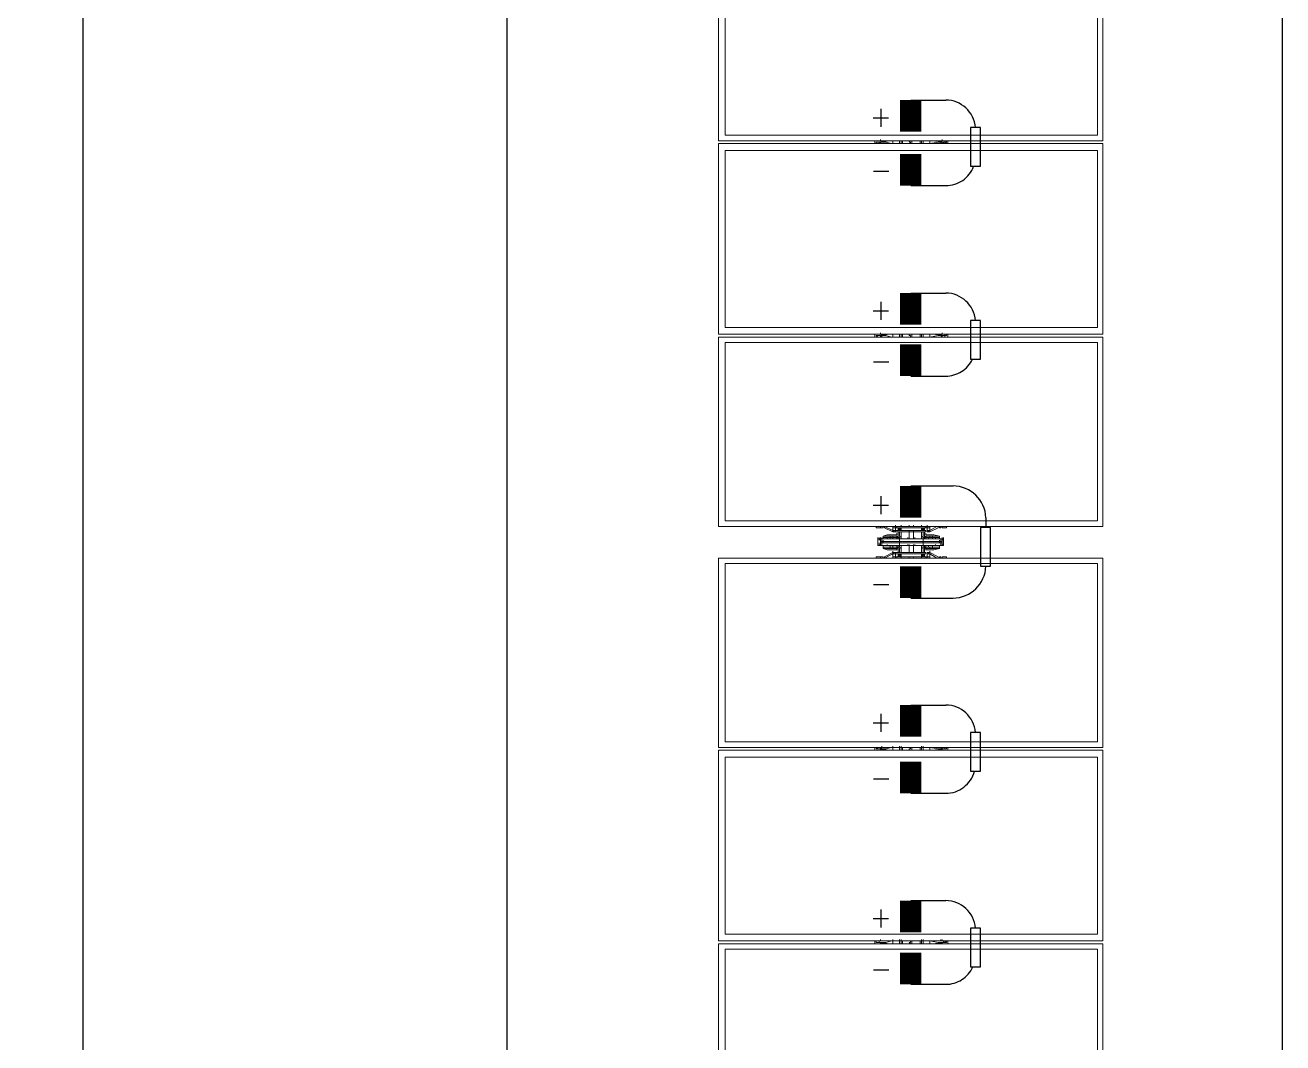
# Model space of a CAD drawing. Header units: feet. Extents: x -5.1 to 70.3, y -33 to 8.
# Drawn here: x 40.685 to 42.742, y -24.704 to -23.038 of the extents above; entities that cross this region are included whole.
import ezdxf
from ezdxf.lldxf.tags import DXFTag

# ---------------------------------------------------------------- set-up
doc = ezdxf.new("R2010")
doc.units = ezdxf.units.FT
doc.header["$MEASUREMENT"] = 0
doc.linetypes.add('HIDDEN', pattern=[0.375, 0.25, -0.125])
for name, color, linetype in [('E-DC HARNESS-POS', 10, 'DC HARNESS CABLE'), ('E-HARN-COMP', 8, 'Continuous'), ('E-TRNK-CABL-NEG', 170, 'HIDDEN'), ('E-TRUNK-CABLE-POS', 10, 'HIDDEN'), ('G-ANNO-TEXT', 1, 'Continuous'), ('Polarity-Text', 7, 'Continuous')]:
    doc.layers.add(name, color=color, linetype=linetype)
tags = doc.linetypes.add('DC HARNESS CABLE', pattern='A,0.5,-0.2,["DH",Standard,S=0.1,R=0,X=-0.1,Y=-0.05],-0.2', length=0.9).pattern_tags.tags
tags[6] = DXFTag(74, 10)

# ---------------------------------------------------------------- blocks, each defined once
blk = doc.blocks.new('A$Cc93f9aa1')
at = {"lineweight": 5}
for points in [[(1.4633, 0.4666), (1.6933, 0.4666), (1.6933, 0), (1.4633, 0)], [(1.6866, 0.4583), (1.4699, 0.4583), (1.4699, 0.0067), (1.6866, 0.0067)], [(1.6966, 0.4666), (1.9283, 0.4666), (1.9283, 0), (1.6966, 0)], [(1.9199, 0.4583), (1.7049, 0.4583), (1.7049, 0.0067), (1.9199, 0.0067)], [(1.9316, 0), (2.1616, 0), (2.1616, 0.4666), (1.9316, 0.4666)], [(2.1549, 0.4583), (1.9383, 0.4583), (1.9383, 0.0067), (2.1549, 0.0067)], [(2.1999, 0), (2.4299, 0), (2.4299, 0.4666), (2.1999, 0.4666)], [(2.2066, 0.4583), (2.4232, 0.4583), (2.4232, 0.0067), (2.2066, 0.0067)], [(2.6649, 0.4666), (2.4332, 0.4666), (2.4332, 0), (2.6649, 0)], [(2.4416, 0.4583), (2.6566, 0.4583), (2.6566, 0.0067), (2.4416, 0.0067)], [(2.8982, 0.4666), (2.6682, 0.4666), (2.6682, 0), (2.8982, 0)], [(2.6749, 0.4583), (2.8915, 0.4583), (2.8915, 0.0067), (2.6749, 0.0067)], [(2.1632, 0.27), (2.1632, 0.2667), (2.1632, 0.27), (2.1632, 0.275), (2.1616, 0.275), (2.1632, 0.275)], [(2.1982, 0.2667), (2.1982, 0.27), (2.1982, 0.275), (2.1999, 0.275), (2.1982, 0.275), (2.1982, 0.27)], [(2.1732, 0.2567), (2.1732, 0.2517), (2.1732, 0.25), (2.1749, 0.25), (2.1749, 0.255), (2.1732, 0.255), (2.1732, 0.2567), (2.1732, 0.2583), (2.1732, 0.2667), (2.1749, 0.2667), (2.1732, 0.2667), (2.1716, 0.2617), (2.1716, 0.25), (2.1716, 0.2517), (2.1716, 0.25), (2.1716, 0.2617), (2.1732, 0.2667), (2.1732, 0.2583), (2.1749, 0.2583), (2.1749, 0.255), (2.1732, 0.255), (2.1732, 0.2567), (2.1732, 0.2583), (2.1749, 0.2583), (2.1749, 0.2667), (2.1766, 0.2667), (2.1749, 0.2667), (2.1749, 0.2583), (2.1749, 0.255), (2.1749, 0.25), (2.1732, 0.25)], [(2.1799, 0.2683), (2.1799, 0.2467), (2.1766, 0.2467), (2.1766, 0.2683)], [(2.1782, 0.2617), (2.1766, 0.2617)], [(2.1816, 0.27), (2.1799, 0.27), (2.1782, 0.27), (2.1799, 0.27)], [(2.1832, 0.2683), (2.1816, 0.2683), (2.1799, 0.2683), (2.1816, 0.2683), (2.1799, 0.2683), (2.1816, 0.2683)], [(2.1816, 0.2683), (2.1799, 0.2683)], [(2.1816, 0.27), (2.1832, 0.27)], [(2.1832, 0.2683), (2.1816, 0.2683), (2.1816, 0.27), (2.1832, 0.27), (2.1816, 0.27), (2.1832, 0.27), (2.1816, 0.27), (2.1816, 0.2683)], [(2.1816, 0.2683), (2.1816, 0.2467), (2.1849, 0.2467), (2.1849, 0.2683)], [(2.1866, 0.2683), (2.1849, 0.2683), (2.1849, 0.2733), (2.1849, 0.2717), (2.1832, 0.2717), (2.1849, 0.2717), (2.1866, 0.2717), (2.1849, 0.2717), (2.1832, 0.27), (2.1849, 0.27), (2.1849, 0.2683)], [(2.1866, 0.2733), (2.1849, 0.2733)], [(2.1866, 0.2667), (2.1882, 0.2667), (2.1882, 0.2583), (2.1866, 0.2583), (2.1866, 0.2667), (2.1849, 0.2667), (2.1866, 0.2667), (2.1866, 0.2583), (2.1882, 0.2583), (2.1882, 0.2667)], [(2.1866, 0.2617), (2.1849, 0.2617)], [(2.1866, 0.2617), (2.1849, 0.2617)], [(2.1882, 0.2667), (2.1899, 0.2617), (2.1899, 0.25), (2.1899, 0.2517), (2.1899, 0.25), (2.1899, 0.2617)], [(2.1899, 0.25), (2.1899, 0.26), (2.1899, 0.25), (2.1916, 0.25)], [(2.1632, 0.2467), (2.1632, 0.245), (2.1616, 0.245), (2.1632, 0.245), (2.1649, 0.245), (2.1649, 0.2467), (2.1649, 0.2483), (2.1632, 0.2483)], [(2.1649, 0.2483), (2.1632, 0.2467), (2.1649, 0.245), (2.1666, 0.2467)], [(2.1649, 0.2483), (2.1632, 0.2467), (2.1649, 0.245), (2.1666, 0.2467)], [(2.1649, 0.2483), (2.1666, 0.2483)], [(2.1666, 0.245), (2.1666, 0.2483), (2.1666, 0.2467), (2.1649, 0.2467), (2.1666, 0.2467), (2.1649, 0.2467), (2.1666, 0.2467), (2.1649, 0.2467), (2.1666, 0.2467), (2.1649, 0.2467), (2.1666, 0.2467), (2.1649, 0.2467), (2.1666, 0.2467), (2.1649, 0.2467), (2.1666, 0.2467), (2.1649, 0.2467), (2.1666, 0.2467), (2.1649, 0.2467), (2.1666, 0.2467), (2.1649, 0.2467), (2.1666, 0.2467), (2.1666, 0.245), (2.1649, 0.245)], [(2.1699, 0.255), (2.1682, 0.255), (2.1666, 0.2533), (2.1682, 0.255), (2.1682, 0.2517), (2.1666, 0.2517), (2.1682, 0.2517), (2.1682, 0.255)], [(2.1666, 0.2517), (2.1666, 0.2533)], [(2.1666, 0.215), (2.1682, 0.215), (2.1682, 0.2517), (2.1666, 0.2517), (2.1682, 0.2517), (2.1682, 0.215)], [(2.1766, 0.245), (2.1682, 0.245)], [(2.1749, 0.2483), (2.1766, 0.2483)], [(2.1866, 0.2483), (2.1849, 0.2483)], [(2.1932, 0.245), (2.1849, 0.245)], [(2.1882, 0.2567), (2.1882, 0.2583), (2.1882, 0.2567), (2.1882, 0.2517), (2.1882, 0.25), (2.1866, 0.25), (2.1866, 0.255), (2.1882, 0.255)], [(2.1882, 0.25), (2.1866, 0.2483), (2.1866, 0.25), (2.1866, 0.2483), (2.1882, 0.25), (2.1866, 0.2483), (2.1882, 0.2483), (2.1866, 0.2483)], [(2.1949, 0.255), (2.1932, 0.255), (2.1949, 0.2533), (2.1932, 0.255)], [(2.1949, 0.2517), (2.1932, 0.2517), (2.1932, 0.215), (2.1949, 0.215), (2.1932, 0.215), (2.1932, 0.2517), (2.1949, 0.2517), (2.1932, 0.2517), (2.1932, 0.255), (2.1932, 0.2517)], [(2.1982, 0.2517), (2.1949, 0.2517), (2.1949, 0.2533), (2.1949, 0.2517)], [(2.1966, 0.2483), (2.1949, 0.2467), (2.1966, 0.245), (2.1982, 0.2467)], [(2.1966, 0.2483), (2.1949, 0.2467), (2.1966, 0.245), (2.1982, 0.2467)], [(2.1966, 0.245), (2.1982, 0.245), (2.1982, 0.2467), (2.1982, 0.2483), (2.1966, 0.2483), (2.1949, 0.2483), (2.1949, 0.2467), (2.1949, 0.245)], [(2.2016, 0.245), (2.1999, 0.245)], [(1.6949, 0.235), (1.6949, 0.2333), (1.6966, 0.2333), (1.6966, 0.2317), (1.6949, 0.2317), (1.6933, 0.2317), (1.6933, 0.2333)], [(1.9283, 0.235), (1.9299, 0.235), (1.9299, 0.2333), (1.9316, 0.2333), (1.9316, 0.2317), (1.9299, 0.2317), (1.9283, 0.2317), (1.9283, 0.2333)], [(2.1632, 0.235), (2.1616, 0.235)], [(2.1632, 0.235), (2.1616, 0.235)], [(2.1632, 0.23), (2.1616, 0.23)], [(2.1632, 0.23), (2.1616, 0.23)], [(2.2016, 0.235), (2.1999, 0.235)], [(2.2016, 0.235), (2.1999, 0.235)], [(2.2016, 0.23), (2.1999, 0.23)], [(2.2016, 0.23), (2.1999, 0.23)], [(2.4332, 0.235), (2.4316, 0.235), (2.4316, 0.2333), (2.4299, 0.2333), (2.4299, 0.2317), (2.4316, 0.2317), (2.4332, 0.2317), (2.4332, 0.2333)], [(2.6666, 0.235), (2.6666, 0.2333), (2.6649, 0.2333), (2.6649, 0.2317), (2.6666, 0.2317), (2.6682, 0.2317), (2.6682, 0.2333)], [(2.1632, 0.2167), (2.1649, 0.2167), (2.1649, 0.2183), (2.1666, 0.2183), (2.1649, 0.2183), (2.1666, 0.2183), (2.1649, 0.2183), (2.1666, 0.2183), (2.1649, 0.2183), (2.1666, 0.2183), (2.1649, 0.2183), (2.1649, 0.2167), (2.1666, 0.2167), (2.1666, 0.2183), (2.1666, 0.22), (2.1649, 0.22), (2.1632, 0.22), (2.1616, 0.22), (2.1632, 0.22), (2.1632, 0.2183)], [(2.1649, 0.22), (2.1632, 0.2183), (2.1649, 0.2167), (2.1666, 0.2183)], [(2.1649, 0.22), (2.1632, 0.2183), (2.1649, 0.2167), (2.1666, 0.2183)], [(2.1649, 0.22), (2.1632, 0.22), (2.1632, 0.2183), (2.1632, 0.2167), (2.1649, 0.2167), (2.1666, 0.2167), (2.1666, 0.2183), (2.1666, 0.22)], [(2.1649, 0.2167), (2.1666, 0.2167), (2.1666, 0.2183), (2.1649, 0.2183), (2.1649, 0.22), (2.1666, 0.22), (2.1666, 0.2183), (2.1649, 0.2183), (2.1666, 0.2183), (2.1649, 0.2183), (2.1666, 0.2183), (2.1649, 0.2183), (2.1666, 0.2183), (2.1649, 0.2183), (2.1666, 0.2183), (2.1649, 0.2183), (2.1649, 0.22), (2.1666, 0.22), (2.1666, 0.2183), (2.1666, 0.2167)], [(2.1682, 0.22), (2.1766, 0.22)], [(2.1732, 0.1983), (2.1716, 0.205), (2.1716, 0.215), (2.1716, 0.2133), (2.1716, 0.215), (2.1716, 0.205)], [(2.1732, 0.2133), (2.1732, 0.2083), (2.1732, 0.21), (2.1749, 0.21), (2.1749, 0.2117), (2.1749, 0.215), (2.1732, 0.215), (2.1732, 0.2083), (2.1732, 0.2067), (2.1732, 0.2083), (2.1732, 0.21), (2.1749, 0.21), (2.1749, 0.2117), (2.1749, 0.215), (2.1749, 0.2167), (2.1732, 0.215), (2.1749, 0.2167), (2.1732, 0.215), (2.1749, 0.2167), (2.1749, 0.215), (2.1732, 0.215)], [(2.1849, 0.22), (2.1932, 0.22)], [(2.1882, 0.2167), (2.1866, 0.2167), (2.1882, 0.215), (2.1866, 0.2167), (2.1882, 0.215), (2.1866, 0.2167), (2.1882, 0.2167), (2.1866, 0.2167), (2.1849, 0.2167), (2.1866, 0.2167)], [(2.1882, 0.2067), (2.1882, 0.2083), (2.1882, 0.215), (2.1866, 0.215), (2.1866, 0.2117), (2.1866, 0.21), (2.1882, 0.21), (2.1882, 0.2083)], [(2.1882, 0.1983), (2.1899, 0.205), (2.1899, 0.215), (2.1899, 0.2133), (2.1899, 0.215), (2.1899, 0.205)], [(2.1966, 0.22), (2.1949, 0.2183), (2.1966, 0.2167), (2.1982, 0.2183)], [(2.1966, 0.22), (2.1949, 0.2183), (2.1966, 0.2167), (2.1982, 0.2183)], [(2.1966, 0.2167), (2.1982, 0.2167), (2.1982, 0.2183), (2.1982, 0.22), (2.1966, 0.22), (2.1949, 0.22), (2.1949, 0.2183), (2.1949, 0.2167)], [(2.1982, 0.2183), (2.1966, 0.2183)], [(2.1982, 0.2183), (2.1966, 0.2183)], [(2.2016, 0.22), (2.1999, 0.22)], [(2.1666, 0.21), (2.1666, 0.2117), (2.1666, 0.2133), (2.1632, 0.2133), (2.1632, 0.21)], [(2.1666, 0.2133), (2.1682, 0.2133), (2.1682, 0.21), (2.1682, 0.2133)], [(2.1699, 0.21), (2.1682, 0.21), (2.1682, 0.2117), (2.1666, 0.2117), (2.1682, 0.2117), (2.1682, 0.21)], [(2.1732, 0.1983), (2.1732, 0.2067), (2.1749, 0.2067), (2.1749, 0.1983)], [(2.1732, 0.1983), (2.1749, 0.1983), (2.1749, 0.2067), (2.1732, 0.2067)], [(2.1749, 0.21), (2.1749, 0.2067)], [(2.1782, 0.2033), (2.1766, 0.2033)], [(2.1782, 0.2033), (2.1766, 0.2033)], [(2.1866, 0.2033), (2.1849, 0.2033)], [(2.1866, 0.2033), (2.1849, 0.2033)], [(2.1866, 0.2067), (2.1866, 0.21)], [(2.1882, 0.1983), (2.1866, 0.1983), (2.1866, 0.2067), (2.1882, 0.2067)], [(2.1882, 0.1983), (2.1882, 0.2067), (2.1866, 0.2067), (2.1866, 0.1983)], [(2.1949, 0.21), (2.1932, 0.21)], [(2.1616, 0.19), (2.1632, 0.19), (2.1632, 0.195), (2.1632, 0.19)], [(2.1632, 0.1983), (2.1632, 0.1967)], [(2.1766, 0.1983), (2.1749, 0.1983)], [(2.1799, 0.195), (2.1782, 0.195)], [(2.1832, 0.1983), (2.1816, 0.1983), (2.1799, 0.1983), (2.1816, 0.1983)], [(2.1832, 0.1967), (2.1816, 0.1967)], [(2.1866, 0.1983), (2.1849, 0.1983)], [(2.1982, 0.1967), (2.1982, 0.1983)], [(2.1999, 0.19), (2.1982, 0.19), (2.1982, 0.195), (2.1982, 0.19)]]:
    blk.add_lwpolyline(points, close=True, dxfattribs=at)
for points in [[(2.1549, 0.0067), (2.1549, 0.4583)], [(2.1616, 0.4666), (2.1616, 0)], [(2.1999, 0), (2.1999, 0.4666)], [(2.2066, 0.0067), (2.2066, 0.4583)], [(1.6933, 0.2767), (1.6966, 0.2767)], [(1.6949, 0.2733), (1.6949, 0.275), (1.6949, 0.2733)], [(1.9283, 0.2767), (1.9316, 0.2767)], [(1.9333, 0.255), (1.9316, 0.255), (1.9316, 0.2567), (1.9299, 0.2633), (1.9299, 0.2733), (1.9299, 0.275), (1.9299, 0.27), (1.9316, 0.2683)], [(2.4332, 0.2767), (2.4299, 0.2767)], [(2.4316, 0.255), (2.4299, 0.255), (2.4299, 0.2567), (2.4316, 0.2633), (2.4316, 0.2733), (2.4316, 0.275), (2.4316, 0.27), (2.4299, 0.2683)], [(2.6682, 0.2767), (2.6649, 0.2767)], [(2.6666, 0.2733), (2.6666, 0.275), (2.6666, 0.2733)], [(1.6966, 0.2683), (1.6966, 0.27), (1.6966, 0.2717), (1.6949, 0.2717), (1.6949, 0.2733), (1.6949, 0.27)], [(1.6983, 0.255), (1.6966, 0.255), (1.6966, 0.2567), (1.6949, 0.2633), (1.6949, 0.2733)], [(1.9283, 0.2733), (1.9283, 0.27)], [(2.1632, 0.2517), (2.1666, 0.2517), (2.1632, 0.2517), (2.1632, 0.25), (2.1616, 0.25), (2.1616, 0.2517), (2.1632, 0.2517), (2.1632, 0.255), (2.1666, 0.255), (2.1666, 0.2533), (2.1666, 0.255), (2.1682, 0.255), (2.1632, 0.265), (2.1682, 0.255), (2.1666, 0.255), (2.1632, 0.255), (2.1632, 0.2517), (2.1632, 0.25), (2.1616, 0.25), (2.1616, 0.215), (2.1632, 0.215), (2.1632, 0.2133), (2.1666, 0.2133), (2.1666, 0.2117), (2.1666, 0.21), (2.1682, 0.21), (2.1632, 0.2), (2.1682, 0.21), (2.1666, 0.21), (2.1632, 0.21), (2.1632, 0.2133), (2.1616, 0.2133), (2.1616, 0.215), (2.1616, 0.2133)], [(2.1632, 0.2667), (2.1632, 0.2667)], [(2.1632, 0.2667), (2.1632, 0.2667)], [(2.1799, 0.2467), (2.1799, 0.2667), (2.1799, 0.2683), (2.1799, 0.27), (2.1782, 0.27), (2.1766, 0.27), (2.1782, 0.27), (2.1766, 0.27), (2.1766, 0.2733), (2.1766, 0.2717), (2.1782, 0.2717), (2.1766, 0.2717), (2.1766, 0.2733), (2.1766, 0.2683), (2.1782, 0.2683), (2.1766, 0.2683), (2.1766, 0.27), (2.1766, 0.2617), (2.1766, 0.2383), (2.1766, 0.235), (2.1782, 0.235), (2.1766, 0.235), (2.1782, 0.235), (2.1766, 0.235), (2.1682, 0.235), (2.1682, 0.23), (2.1766, 0.23), (2.1782, 0.23), (2.1766, 0.23), (2.1782, 0.23), (2.1766, 0.23), (2.1782, 0.23), (2.1766, 0.23), (2.1782, 0.23), (2.1766, 0.23), (2.1782, 0.23)], [(2.1799, 0.2717), (2.1782, 0.2717), (2.1766, 0.2717), (2.1782, 0.27), (2.1799, 0.27), (2.1799, 0.2683), (2.1799, 0.2667), (2.1816, 0.2667), (2.1832, 0.2667), (2.1816, 0.2667), (2.1799, 0.2667), (2.1799, 0.2467), (2.1799, 0.2683), (2.1766, 0.2683), (2.1766, 0.2467), (2.1799, 0.2467), (2.1799, 0.2183), (2.1799, 0.1967), (2.1766, 0.1967), (2.1766, 0.2183), (2.1749, 0.2183), (2.1749, 0.2167), (2.1766, 0.2167), (2.1749, 0.2167), (2.1766, 0.2167), (2.1749, 0.2167), (2.1766, 0.2167), (2.1749, 0.2167), (2.1766, 0.2167), (2.1682, 0.2167)], [(2.1699, 0.235), (2.1682, 0.235), (2.1766, 0.235), (2.1766, 0.2383), (2.1766, 0.2617), (2.1766, 0.27), (2.1782, 0.27), (2.1766, 0.27), (2.1782, 0.27)], [(2.1682, 0.2483), (2.1766, 0.2483), (2.1749, 0.2483), (2.1732, 0.25), (2.1749, 0.2483), (2.1766, 0.2483), (2.1749, 0.2483), (2.1732, 0.25), (2.1716, 0.25), (2.1716, 0.26), (2.1716, 0.25), (2.1732, 0.25), (2.1749, 0.2483), (2.1732, 0.25), (2.1749, 0.2483), (2.1749, 0.25), (2.1749, 0.2483), (2.1749, 0.2467), (2.1766, 0.2467), (2.1766, 0.2183), (2.1799, 0.2183), (2.1799, 0.2467), (2.1816, 0.2467), (2.1816, 0.2183), (2.1849, 0.2183), (2.1849, 0.2467), (2.1866, 0.2467), (2.1866, 0.2483), (2.1849, 0.2483), (2.1932, 0.2483)], [(2.1732, 0.26), (2.1732, 0.26)], [(2.1732, 0.26), (2.1732, 0.26)], [(2.1766, 0.2733), (2.1832, 0.2733), (2.1849, 0.2733), (2.1782, 0.2733), (2.1766, 0.2733), (2.1782, 0.2733), (2.1766, 0.2733), (2.1782, 0.2733)], [(2.1766, 0.2717), (2.1782, 0.27)], [(2.1782, 0.2717), (2.1766, 0.2717)], [(2.1766, 0.27), (2.1766, 0.27)], [(2.1766, 0.27), (2.1766, 0.27)], [(2.1766, 0.2617), (2.1782, 0.2617)], [(2.1766, 0.2617), (2.1782, 0.2617)], [(2.1782, 0.27), (2.1799, 0.27)], [(2.1782, 0.27), (2.1799, 0.27)], [(2.1932, 0.2167), (2.1849, 0.2167), (2.1866, 0.2167), (2.1866, 0.2183), (2.1849, 0.2183), (2.1849, 0.1967), (2.1816, 0.1967), (2.1816, 0.2183), (2.1799, 0.2183), (2.1799, 0.2467), (2.1816, 0.2467), (2.1816, 0.2683), (2.1849, 0.2683), (2.1849, 0.2467), (2.1816, 0.2467), (2.1816, 0.2183), (2.1849, 0.2183), (2.1849, 0.2467)], [(2.1832, 0.2717), (2.1849, 0.2717), (2.1832, 0.27), (2.1849, 0.27), (2.1849, 0.2617), (2.1849, 0.2383), (2.1849, 0.235), (2.1866, 0.235), (2.1849, 0.235), (2.1932, 0.235), (2.1932, 0.23), (2.1849, 0.23), (2.1849, 0.2267), (2.1849, 0.23), (2.1866, 0.23), (2.1849, 0.23), (2.1866, 0.23), (2.1849, 0.23)], [(2.1849, 0.2367), (2.1849, 0.235), (2.1866, 0.235), (2.1849, 0.235), (2.1849, 0.2383), (2.1849, 0.2617), (2.1849, 0.27), (2.1866, 0.27), (2.1849, 0.27), (2.1866, 0.27), (2.1849, 0.27), (2.1866, 0.27), (2.1849, 0.27), (2.1849, 0.2733), (2.1849, 0.2717)], [(2.1849, 0.2733), (2.1866, 0.2733)], [(2.1849, 0.27), (2.1849, 0.27)], [(2.1849, 0.27), (2.1849, 0.27)], [(2.1882, 0.26), (2.1882, 0.26)], [(2.1882, 0.26), (2.1882, 0.26)], [(2.1999, 0.2517), (2.1999, 0.25), (2.1999, 0.2517), (2.1982, 0.2517), (2.1982, 0.255), (2.1949, 0.255), (2.1949, 0.2533), (2.1949, 0.255), (2.1932, 0.255), (2.1982, 0.265), (2.1932, 0.255), (2.1949, 0.255), (2.1982, 0.255), (2.1982, 0.2517), (2.1982, 0.25), (2.1999, 0.25), (2.1999, 0.215), (2.1982, 0.215), (2.1982, 0.2133), (2.1949, 0.2133), (2.1949, 0.2117), (2.1949, 0.21), (2.1949, 0.2117), (2.1932, 0.2117), (2.1932, 0.21), (2.1932, 0.2133), (2.1949, 0.2133), (2.1949, 0.2117), (2.1932, 0.2117), (2.1932, 0.21), (2.1932, 0.2133), (2.1949, 0.2133), (2.1982, 0.2133), (2.1982, 0.215), (2.1999, 0.215), (2.1999, 0.25), (2.1982, 0.25), (2.1982, 0.2517), (2.1999, 0.2517), (2.2016, 0.2517)], [(2.1982, 0.2667), (2.1982, 0.2667)], [(2.1982, 0.2667), (2.1982, 0.2667)], [(2.4332, 0.27), (2.4332, 0.2733)], [(2.6666, 0.27), (2.6666, 0.2733), (2.6666, 0.2717), (2.6649, 0.2717), (2.6649, 0.27), (2.6649, 0.2683)], [(2.6666, 0.255), (2.6649, 0.255), (2.6649, 0.2567), (2.6666, 0.2633), (2.6666, 0.2733)], [(1.6933, 0.2467), (1.6966, 0.2467)], [(1.6933, 0.245), (1.6966, 0.245), (1.6983, 0.245)], [(1.6966, 0.245), (1.6966, 0.2433), (1.6933, 0.2433)], [(1.6983, 0.2467), (1.6966, 0.2467), (1.6966, 0.255)], [(1.9283, 0.2467), (1.9316, 0.2467)], [(1.9283, 0.245), (1.9316, 0.245), (1.9333, 0.245)], [(1.9316, 0.245), (1.9316, 0.2433), (1.9283, 0.2433)], [(1.9333, 0.2467), (1.9316, 0.2467), (1.9316, 0.255)], [(2.1632, 0.2133), (2.1632, 0.215), (2.1616, 0.215), (2.1616, 0.25), (2.1616, 0.2517)], [(2.1616, 0.2517), (2.1632, 0.2517), (2.1616, 0.2517)], [(2.1632, 0.2483), (2.1632, 0.2483)], [(2.1666, 0.2483), (2.1649, 0.2483), (2.1632, 0.2483), (2.1632, 0.2467), (2.1632, 0.245), (2.1649, 0.245), (2.1666, 0.245), (2.1666, 0.2467), (2.1666, 0.2483), (2.1649, 0.2483)], [(2.1632, 0.2467), (2.1632, 0.2467)], [(2.1632, 0.245), (2.1632, 0.245)], [(2.1649, 0.2483), (2.1649, 0.2483)], [(2.1649, 0.2483), (2.1649, 0.245)], [(2.1649, 0.2467), (2.1666, 0.2467)], [(2.1649, 0.245), (2.1666, 0.245)], [(2.1649, 0.245), (2.1649, 0.245)], [(2.1666, 0.2517), (2.1666, 0.2517)], [(2.1666, 0.2483), (2.1666, 0.2483)], [(2.1666, 0.2467), (2.1666, 0.2483)], [(2.1666, 0.2467), (2.1666, 0.2467)], [(2.1666, 0.245), (2.1666, 0.2467)], [(2.1666, 0.245), (2.1666, 0.245)], [(2.1682, 0.2517), (2.1682, 0.2517)], [(2.1682, 0.2517), (2.1682, 0.2517)], [(2.1749, 0.245), (2.1732, 0.2467), (2.1682, 0.2467)], [(2.1749, 0.2483), (2.1766, 0.2483)], [(2.1749, 0.2483), (2.1766, 0.2483)], [(2.1832, 0.1933), (2.1849, 0.1933), (2.1832, 0.195), (2.1849, 0.1933), (2.1832, 0.1933), (2.1766, 0.1933), (2.1782, 0.1933), (2.1766, 0.1933), (2.1766, 0.195), (2.1766, 0.1967), (2.1766, 0.195), (2.1782, 0.195), (2.1766, 0.1933), (2.1782, 0.1933), (2.1766, 0.1933), (2.1782, 0.195), (2.1799, 0.195), (2.1782, 0.195), (2.1766, 0.195), (2.1766, 0.1967), (2.1766, 0.195), (2.1766, 0.1933), (2.1782, 0.195), (2.1799, 0.195), (2.1799, 0.1967), (2.1816, 0.1967), (2.1832, 0.1967), (2.1816, 0.1967), (2.1799, 0.1967), (2.1816, 0.1967), (2.1799, 0.1967), (2.1799, 0.2467), (2.1816, 0.2467)], [(2.1766, 0.2467), (2.1766, 0.2183), (2.1799, 0.2183), (2.1799, 0.1983), (2.1799, 0.1967), (2.1816, 0.1967), (2.1816, 0.195), (2.1799, 0.195), (2.1816, 0.195), (2.1832, 0.195), (2.1816, 0.195), (2.1832, 0.195), (2.1849, 0.1933), (2.1849, 0.195), (2.1866, 0.195), (2.1849, 0.195), (2.1849, 0.1967), (2.1849, 0.195), (2.1866, 0.195)], [(2.1866, 0.2583), (2.1866, 0.255)], [(2.1866, 0.2583), (2.1866, 0.255), (2.1882, 0.255), (2.1882, 0.2567)], [(2.1866, 0.255), (2.1866, 0.25), (2.1882, 0.25), (2.1882, 0.2567)], [(2.1866, 0.2483), (2.1882, 0.25)], [(2.1866, 0.2483), (2.1882, 0.25)], [(2.1866, 0.2483), (2.1882, 0.2483)], [(2.1866, 0.2483), (2.1882, 0.2483)], [(2.1932, 0.2467), (2.1882, 0.2467), (2.1866, 0.245)], [(2.1932, 0.2517), (2.1932, 0.2517)], [(2.1932, 0.2517), (2.1932, 0.2517)], [(2.1949, 0.2517), (2.1949, 0.2517)], [(2.1982, 0.2467), (2.1982, 0.2483), (2.1966, 0.2483), (2.1949, 0.2483), (2.1949, 0.2467), (2.1949, 0.245), (2.1949, 0.2483), (2.1966, 0.2483), (2.1966, 0.245), (2.1949, 0.245), (2.1966, 0.245), (2.1949, 0.245), (2.1949, 0.2467), (2.1949, 0.2483), (2.1966, 0.2483), (2.1966, 0.2467), (2.1966, 0.245), (2.1982, 0.245), (2.1982, 0.2467), (2.1966, 0.2467), (2.1982, 0.2467), (2.1966, 0.2467), (2.1982, 0.2467), (2.1966, 0.2467), (2.1982, 0.2467), (2.1966, 0.2467), (2.1982, 0.2467), (2.1966, 0.2467), (2.1982, 0.2467), (2.1966, 0.2467), (2.1982, 0.2467), (2.1966, 0.2467), (2.1982, 0.2467), (2.1966, 0.2467), (2.1982, 0.2467), (2.1966, 0.2467), (2.1982, 0.2467), (2.1966, 0.2467)], [(2.1949, 0.2483), (2.1949, 0.2483)], [(2.1949, 0.2467), (2.1949, 0.2467)], [(2.1949, 0.245), (2.1949, 0.245)], [(2.1966, 0.2483), (2.1966, 0.2483)], [(2.1966, 0.245), (2.1966, 0.245)], [(2.1982, 0.2483), (2.1982, 0.2483)], [(2.1982, 0.2467), (2.1982, 0.2467)], [(2.1982, 0.245), (2.1982, 0.245)], [(2.4316, 0.2467), (2.4299, 0.2467), (2.4299, 0.255)], [(2.4332, 0.2467), (2.4299, 0.2467)], [(2.4332, 0.245), (2.4299, 0.245), (2.4316, 0.245)], [(2.4299, 0.245), (2.4299, 0.2433), (2.4332, 0.2433)], [(2.6666, 0.2467), (2.6649, 0.2467), (2.6649, 0.255)], [(2.6682, 0.2467), (2.6649, 0.2467)], [(2.6682, 0.245), (2.6649, 0.245), (2.6666, 0.245)], [(2.6649, 0.245), (2.6649, 0.2433), (2.6682, 0.2433)], [(2.1682, 0.235), (2.1682, 0.23)], [(2.1766, 0.23), (2.1766, 0.2267), (2.1766, 0.23), (2.1682, 0.23), (2.1699, 0.23)], [(2.1782, 0.2367), (2.1766, 0.2367), (2.1782, 0.2367), (2.1766, 0.2367), (2.1766, 0.2383), (2.1766, 0.2367), (2.1766, 0.235), (2.1782, 0.235), (2.1766, 0.235), (2.1766, 0.2367)], [(2.1782, 0.195), (2.1766, 0.195), (2.1766, 0.1967), (2.1766, 0.195), (2.1766, 0.2033), (2.1766, 0.2267), (2.1766, 0.23), (2.1766, 0.2267), (2.1766, 0.2033), (2.1766, 0.195)], [(2.1866, 0.23), (2.1849, 0.23), (2.1866, 0.23), (2.1849, 0.23), (2.1866, 0.23), (2.1849, 0.23), (2.1849, 0.2267), (2.1849, 0.2033), (2.1849, 0.195), (2.1832, 0.195), (2.1849, 0.1933), (2.1782, 0.1933), (2.1799, 0.1933)], [(2.1949, 0.235), (2.1932, 0.235), (2.1849, 0.235), (2.1866, 0.235), (2.1849, 0.235), (2.1849, 0.2367), (2.1849, 0.2383), (2.1849, 0.2367), (2.1866, 0.2367), (2.1849, 0.2367), (2.1866, 0.2367)], [(2.1849, 0.195), (2.1849, 0.2033), (2.1849, 0.2267), (2.1849, 0.23), (2.1932, 0.23), (2.1949, 0.23)], [(2.1932, 0.23), (2.1932, 0.235)], [(1.6933, 0.2217), (1.6966, 0.2217), (1.6966, 0.22)], [(1.6933, 0.22), (1.6966, 0.22), (1.6983, 0.22)], [(1.6966, 0.2183), (1.6933, 0.2183)], [(1.6983, 0.2183), (1.6966, 0.2183), (1.6966, 0.21), (1.6949, 0.2), (1.6949, 0.1917), (1.6966, 0.1917)], [(1.9283, 0.2217), (1.9316, 0.2217), (1.9316, 0.22)], [(1.9283, 0.22), (1.9316, 0.22), (1.9333, 0.22)], [(1.9316, 0.2183), (1.9283, 0.2183)], [(1.9299, 0.1917), (1.9299, 0.2), (1.9316, 0.21), (1.9316, 0.2183), (1.9333, 0.2183)], [(2.1632, 0.22), (2.1632, 0.22)], [(2.1632, 0.2183), (2.1632, 0.2183)], [(2.1632, 0.2167), (2.1632, 0.2167)], [(2.1649, 0.22), (2.1649, 0.22)], [(2.1649, 0.2167), (2.1649, 0.2167)], [(2.1666, 0.22), (2.1666, 0.22)], [(2.1666, 0.2183), (2.1666, 0.2183)], [(2.1666, 0.2167), (2.1666, 0.2167)], [(2.1666, 0.215), (2.1666, 0.215)], [(2.1666, 0.215), (2.1666, 0.215)], [(2.1682, 0.2183), (2.1732, 0.2183), (2.1749, 0.22)], [(2.1682, 0.215), (2.1682, 0.215)], [(2.1682, 0.215), (2.1682, 0.215)], [(2.1716, 0.215), (2.1716, 0.205), (2.1716, 0.215), (2.1732, 0.215), (2.1749, 0.2167), (2.1732, 0.215)], [(2.1766, 0.2183), (2.1766, 0.1967), (2.1799, 0.1967), (2.1799, 0.1983), (2.1799, 0.2183), (2.1816, 0.2183), (2.1799, 0.2183)], [(2.1816, 0.2183), (2.1816, 0.1967), (2.1849, 0.1967), (2.1849, 0.2183)], [(2.1866, 0.22), (2.1882, 0.2183), (2.1932, 0.2183)], [(2.1866, 0.2167), (2.1866, 0.215)], [(2.1866, 0.2167), (2.1866, 0.215)], [(2.1882, 0.215), (2.1866, 0.2167)], [(2.1882, 0.215), (2.1866, 0.2167)], [(2.1866, 0.215), (2.1866, 0.2117)], [(2.1866, 0.215), (2.1882, 0.215), (2.1882, 0.2133)], [(2.1899, 0.215), (2.1899, 0.205), (2.1899, 0.215), (2.1916, 0.215)], [(2.1932, 0.215), (2.1932, 0.215)], [(2.1999, 0.2133), (2.1999, 0.215), (2.1999, 0.2133), (2.1982, 0.2133), (2.1982, 0.21), (2.1949, 0.21), (2.1932, 0.21), (2.1982, 0.2), (2.1932, 0.21), (2.1949, 0.21), (2.1982, 0.21), (2.1982, 0.2133), (2.1999, 0.2133), (2.2016, 0.2133)], [(2.1932, 0.215), (2.1932, 0.215)], [(2.1949, 0.2183), (2.1949, 0.22)], [(2.1966, 0.22), (2.1949, 0.22)], [(2.1949, 0.22), (2.1949, 0.2183)], [(2.1949, 0.22), (2.1949, 0.22)], [(2.1966, 0.22), (2.1949, 0.22)], [(2.1966, 0.22), (2.1949, 0.22)], [(2.1949, 0.2183), (2.1949, 0.22)], [(2.1949, 0.2167), (2.1949, 0.2183)], [(2.1949, 0.2183), (2.1949, 0.2167)], [(2.1949, 0.2183), (2.1949, 0.2183)], [(2.1949, 0.2183), (2.1949, 0.2167), (2.1966, 0.2167)], [(2.1949, 0.2167), (2.1966, 0.2167)], [(2.1949, 0.2167), (2.1966, 0.2167)], [(2.1949, 0.2167), (2.1949, 0.2167)], [(2.1949, 0.215), (2.1949, 0.215)], [(2.1949, 0.215), (2.1949, 0.215)], [(2.1966, 0.2183), (2.1966, 0.22)], [(2.1982, 0.22), (2.1966, 0.22)], [(2.1966, 0.22), (2.1966, 0.22)], [(2.1966, 0.2183), (2.1966, 0.22)], [(2.1966, 0.2183), (2.1982, 0.2183)], [(2.1966, 0.2183), (2.1982, 0.2183)], [(2.1966, 0.2183), (2.1982, 0.2183)], [(2.1966, 0.2183), (2.1982, 0.2183)], [(2.1966, 0.2183), (2.1982, 0.2183)], [(2.1966, 0.2183), (2.1982, 0.2183)], [(2.1966, 0.2183), (2.1982, 0.2183)], [(2.1966, 0.2183), (2.1982, 0.2183)], [(2.1966, 0.2167), (2.1966, 0.2183)], [(2.1966, 0.2183), (2.1982, 0.2183)], [(2.1966, 0.2183), (2.1982, 0.2183)], [(2.1966, 0.2183), (2.1982, 0.2183)], [(2.1966, 0.2183), (2.1982, 0.2183)], [(2.1966, 0.2183), (2.1982, 0.2183)], [(2.1966, 0.2183), (2.1966, 0.2167)], [(2.1966, 0.2183), (2.1982, 0.2183)], [(2.1966, 0.2167), (2.1982, 0.2167)], [(2.1966, 0.2167), (2.1966, 0.2167)], [(2.1982, 0.22), (2.1982, 0.22)], [(2.1982, 0.2183), (2.1982, 0.22)], [(2.1982, 0.2183), (2.1982, 0.2183)], [(2.1982, 0.2167), (2.1982, 0.2183)], [(2.1982, 0.2167), (2.1982, 0.2167)], [(2.4332, 0.2217), (2.4299, 0.2217), (2.4299, 0.22)], [(2.4332, 0.22), (2.4299, 0.22), (2.4316, 0.22)], [(2.4316, 0.1917), (2.4316, 0.2), (2.4299, 0.21), (2.4299, 0.2183), (2.4316, 0.2183)], [(2.4299, 0.2183), (2.4332, 0.2183)], [(2.6682, 0.2217), (2.6649, 0.2217), (2.6649, 0.22)], [(2.6682, 0.22), (2.6649, 0.22), (2.6666, 0.22)], [(2.6666, 0.2183), (2.6649, 0.2183), (2.6649, 0.21), (2.6666, 0.2), (2.6666, 0.1917), (2.6682, 0.1917)], [(2.6649, 0.2183), (2.6682, 0.2183)], [(2.1616, 0.2133), (2.1632, 0.2133), (2.1616, 0.2133)], [(2.1732, 0.205), (2.1732, 0.205)], [(2.1732, 0.205), (2.1732, 0.205)], [(2.1866, 0.2117), (2.1866, 0.21), (2.1882, 0.21), (2.1882, 0.2083)], [(2.1882, 0.2083), (2.1882, 0.2133)], [(2.1882, 0.205), (2.1882, 0.205)], [(2.1882, 0.205), (2.1882, 0.205)], [(1.6933, 0.1883), (1.6966, 0.1883)], [(1.6949, 0.19), (1.6949, 0.1933), (1.6966, 0.1933), (1.6966, 0.195), (1.6966, 0.1967)], [(1.6949, 0.195), (1.6949, 0.1917), (1.6949, 0.19), (1.6966, 0.19)], [(1.9283, 0.195), (1.9283, 0.1917)], [(1.9283, 0.1883), (1.9316, 0.1883)], [(1.9316, 0.1967), (1.9299, 0.195), (1.9299, 0.19), (1.9316, 0.19)], [(1.9316, 0.1917), (1.9299, 0.1917), (1.9299, 0.19)], [(2.1632, 0.1983), (2.1632, 0.1983)], [(2.1632, 0.1983), (2.1632, 0.1983)], [(2.1632, 0.195), (2.1632, 0.195)], [(2.1632, 0.195), (2.1632, 0.195)], [(2.1732, 0.1983), (2.1732, 0.1983)], [(2.1732, 0.1983), (2.1732, 0.1983)], [(2.1766, 0.1933), (2.1782, 0.195), (2.1799, 0.195), (2.1799, 0.1967), (2.1816, 0.1967), (2.1816, 0.195), (2.1832, 0.195), (2.1816, 0.195), (2.1832, 0.195), (2.1849, 0.195), (2.1849, 0.1967), (2.1849, 0.195), (2.1849, 0.1967), (2.1849, 0.195), (2.1849, 0.1933), (2.1866, 0.1933), (2.1849, 0.1933), (2.1866, 0.1933)], [(2.1766, 0.195), (2.1766, 0.195)], [(2.1766, 0.195), (2.1766, 0.195)], [(2.1849, 0.195), (2.1849, 0.195)], [(2.1849, 0.195), (2.1849, 0.195)], [(2.1882, 0.1983), (2.1882, 0.1983)], [(2.1882, 0.1983), (2.1882, 0.1983)], [(2.1982, 0.1983), (2.1982, 0.1983)], [(2.1982, 0.1983), (2.1982, 0.1983)], [(2.1982, 0.195), (2.1982, 0.195)], [(2.1982, 0.195), (2.1982, 0.195)], [(2.4299, 0.1967), (2.4316, 0.195), (2.4316, 0.19), (2.4332, 0.19)], [(2.4332, 0.1883), (2.4299, 0.1883)], [(2.4332, 0.195), (2.4332, 0.1917), (2.4316, 0.1917), (2.4316, 0.19)], [(2.6666, 0.19), (2.6666, 0.1933), (2.6649, 0.1933), (2.6649, 0.195), (2.6649, 0.1967)], [(2.6682, 0.1883), (2.6649, 0.1883)], [(2.6666, 0.195), (2.6666, 0.1917), (2.6666, 0.19), (2.6682, 0.19)]]:
    blk.add_lwpolyline(points, dxfattribs=at)
at = {"color": 8, "lineweight": 5, "true_color": 0x808080}
for points in [[(1.6933, 0.2767), (1.6966, 0.2767)], [(1.6966, 0.2733), (1.6966, 0.275), (1.6949, 0.275)], [(1.9283, 0.2767), (1.9316, 0.2767)], [(1.9316, 0.2733), (1.9299, 0.275)], [(2.4332, 0.2767), (2.4299, 0.2767)], [(2.4299, 0.2733), (2.4316, 0.275)], [(2.6682, 0.2767), (2.6649, 0.2767)], [(2.6649, 0.2733), (2.6649, 0.275), (2.6666, 0.275)], [(1.6949, 0.2733), (1.6933, 0.2583)], [(1.6933, 0.2683), (1.6933, 0.27)], [(1.6949, 0.2733), (1.6949, 0.2733)], [(1.6966, 0.2617), (1.6966, 0.27), (1.6983, 0.27)], [(1.6966, 0.2667), (1.6966, 0.2683)], [(1.9283, 0.2733), (1.9283, 0.2733)], [(1.9299, 0.2733), (1.9283, 0.2583)], [(1.9316, 0.27), (1.9299, 0.27), (1.9283, 0.27), (1.9283, 0.2683)], [(1.9299, 0.27), (1.9316, 0.2683), (1.9316, 0.2617)], [(1.9316, 0.2667), (1.9316, 0.2683), (1.9333, 0.2683)], [(2.1616, 0.27), (2.1632, 0.27), (2.1616, 0.27)], [(2.1616, 0.27), (2.1632, 0.27), (2.1616, 0.27)], [(2.1766, 0.2717), (2.1766, 0.2717)], [(2.1766, 0.2717), (2.1766, 0.2717)], [(2.1782, 0.27), (2.1799, 0.27)], [(2.1782, 0.27), (2.1799, 0.27)], [(2.1816, 0.27), (2.1832, 0.27), (2.1816, 0.27)], [(2.1832, 0.27), (2.1816, 0.27), (2.1832, 0.27)], [(2.1832, 0.27), (2.1849, 0.27)], [(2.1832, 0.27), (2.1849, 0.27)], [(2.1832, 0.27), (2.1849, 0.27)], [(2.1832, 0.27), (2.1849, 0.27)], [(2.1849, 0.2717), (2.1849, 0.2717)], [(2.1849, 0.2717), (2.1849, 0.2717)], [(2.1849, 0.27), (2.1849, 0.2617)], [(2.1849, 0.2617), (2.1849, 0.27)], [(2.1999, 0.27), (2.1982, 0.27), (2.1999, 0.27)], [(2.1999, 0.27), (2.1982, 0.27), (2.1999, 0.27)], [(2.4299, 0.27), (2.4316, 0.27), (2.4299, 0.2683), (2.4299, 0.2617)], [(2.4299, 0.2667), (2.4299, 0.2683), (2.4316, 0.2683)], [(2.4316, 0.2733), (2.4332, 0.2583)], [(2.4332, 0.2733), (2.4332, 0.2733)], [(2.4332, 0.2683), (2.4332, 0.27), (2.4349, 0.27)], [(2.6649, 0.2617), (2.6649, 0.27), (2.6666, 0.27)], [(2.6649, 0.2667), (2.6649, 0.2683)], [(2.6666, 0.2733), (2.6666, 0.2733)], [(2.6666, 0.2733), (2.6682, 0.2583)], [(2.6682, 0.2683), (2.6682, 0.27)], [(1.6933, 0.255), (1.6966, 0.255)], [(1.9283, 0.255), (1.9316, 0.255)], [(2.4332, 0.255), (2.4299, 0.255)], [(2.6682, 0.255), (2.6649, 0.255)], [(1.6966, 0.21), (1.6933, 0.21)], [(1.6933, 0.2067), (1.6949, 0.1917)], [(1.6966, 0.2033), (1.6966, 0.195), (1.6983, 0.195)], [(1.9316, 0.21), (1.9283, 0.21)], [(1.9283, 0.2067), (1.9299, 0.1917)], [(1.9316, 0.2033), (1.9316, 0.1967), (1.9299, 0.195)], [(2.4299, 0.21), (2.4332, 0.21)], [(2.4299, 0.195), (2.4316, 0.195), (2.4299, 0.1967), (2.4299, 0.2033)], [(2.4332, 0.2067), (2.4316, 0.1917)], [(2.6649, 0.21), (2.6682, 0.21)], [(2.6649, 0.2033), (2.6649, 0.195), (2.6666, 0.195)], [(2.6682, 0.2067), (2.6666, 0.1917)], [(1.6933, 0.1967), (1.6933, 0.195), (1.6949, 0.195)], [(1.6933, 0.1883), (1.6966, 0.1883)], [(1.6949, 0.19), (1.6966, 0.1917)], [(1.6949, 0.1917), (1.6949, 0.1917)], [(1.6983, 0.1967), (1.6966, 0.1967), (1.6966, 0.1983)], [(1.9316, 0.195), (1.9299, 0.195), (1.9283, 0.195), (1.9283, 0.1967)], [(1.9283, 0.1917), (1.9283, 0.1917)], [(1.9283, 0.1883), (1.9316, 0.1883)], [(1.9299, 0.19), (1.9299, 0.1917), (1.9316, 0.1917)], [(1.9316, 0.1967), (1.9316, 0.1983)], [(2.1766, 0.1933), (2.1766, 0.1933)], [(2.1766, 0.1933), (2.1766, 0.1933)], [(2.1782, 0.195), (2.1799, 0.195)], [(2.1782, 0.195), (2.1799, 0.195)], [(2.1782, 0.195), (2.1799, 0.195)], [(2.1782, 0.195), (2.1799, 0.195)], [(2.1849, 0.1933), (2.1849, 0.1933)], [(2.1849, 0.1933), (2.1849, 0.1933)], [(2.4299, 0.1967), (2.4299, 0.1983)], [(2.4316, 0.19), (2.4316, 0.1917), (2.4299, 0.1917)], [(2.4332, 0.1883), (2.4299, 0.1883)], [(2.4332, 0.1967), (2.4332, 0.195), (2.4349, 0.195)], [(2.4332, 0.1917), (2.4332, 0.1917)], [(2.6666, 0.1967), (2.6649, 0.1967), (2.6649, 0.1983)], [(2.6666, 0.19), (2.6649, 0.1917)], [(2.6682, 0.1883), (2.6649, 0.1883)], [(2.6666, 0.1917), (2.6666, 0.1917)], [(2.6682, 0.1967), (2.6682, 0.195), (2.6699, 0.195)]]:
    blk.add_lwpolyline(points, dxfattribs=at)
for points in [[(1.6949, 0.27), (1.6933, 0.27)], [(2.1616, 0.2667), (2.1632, 0.2667)], [(2.1666, 0.255), (2.1616, 0.265), (2.1632, 0.265), (2.1616, 0.265)], [(2.1766, 0.2733), (2.1766, 0.2717)], [(2.1766, 0.235), (2.1766, 0.2383), (2.1766, 0.2617), (2.1766, 0.27), (2.1766, 0.2617), (2.1766, 0.2383), (2.1766, 0.235), (2.1782, 0.235)], [(2.1816, 0.27), (2.1799, 0.27), (2.1782, 0.27), (2.1799, 0.27), (2.1782, 0.27), (2.1799, 0.27)], [(2.1799, 0.27), (2.1782, 0.27)], [(2.1849, 0.27), (2.1832, 0.27)], [(2.1849, 0.2717), (2.1849, 0.2733)], [(2.1849, 0.235), (2.1849, 0.2383), (2.1849, 0.2617), (2.1849, 0.2383)], [(2.1999, 0.265), (2.1982, 0.265), (2.1999, 0.265), (2.1949, 0.255)], [(2.1999, 0.2667), (2.1982, 0.2667)], [(2.6699, 0.27), (2.6682, 0.27)], [(2.1632, 0.255), (2.1616, 0.255), (2.1616, 0.2567), (2.1616, 0.255)], [(2.1632, 0.25), (2.1632, 0.2483)], [(2.1632, 0.245), (2.1632, 0.22)], [(2.1666, 0.2483), (2.1666, 0.2517)], [(2.1666, 0.22), (2.1666, 0.245)], [(2.1749, 0.2583), (2.1766, 0.2583)], [(2.1766, 0.255), (2.1749, 0.255)], [(2.1749, 0.25), (2.1766, 0.25)], [(2.1849, 0.2583), (2.1866, 0.2583)], [(2.1866, 0.255), (2.1849, 0.255)], [(2.1849, 0.25), (2.1866, 0.25)], [(2.1949, 0.2517), (2.1949, 0.2483)], [(2.1949, 0.245), (2.1949, 0.22)], [(2.1999, 0.255), (2.1999, 0.2567), (2.1999, 0.255), (2.1982, 0.255)], [(2.1982, 0.2483), (2.1982, 0.25)], [(2.1982, 0.22), (2.1982, 0.245)], [(2.1782, 0.2367), (2.1766, 0.2367)], [(2.1782, 0.2367), (2.1766, 0.2367)], [(2.1782, 0.23), (2.1766, 0.23), (2.1766, 0.2033), (2.1766, 0.195), (2.1766, 0.2033), (2.1766, 0.2267), (2.1766, 0.23)], [(2.1866, 0.2367), (2.1849, 0.2367)], [(2.1866, 0.2367), (2.1849, 0.2367)], [(2.1866, 0.235), (2.1849, 0.235)], [(2.1866, 0.23), (2.1849, 0.23)], [(2.1849, 0.23), (2.1849, 0.2033), (2.1849, 0.2267)], [(2.1632, 0.2167), (2.1632, 0.215)], [(2.1666, 0.215), (2.1666, 0.2167)], [(2.1766, 0.215), (2.1749, 0.215)], [(2.1782, 0.2283), (2.1766, 0.2283)], [(2.1782, 0.2283), (2.1766, 0.2283)], [(2.1866, 0.2283), (2.1849, 0.2283)], [(2.1866, 0.2283), (2.1849, 0.2283)], [(2.1866, 0.215), (2.1849, 0.215)], [(2.1949, 0.2167), (2.1949, 0.215)], [(2.1982, 0.215), (2.1982, 0.2167)], [(2.1616, 0.21), (2.1632, 0.21), (2.1616, 0.21), (2.1616, 0.2117)], [(2.1616, 0.2017), (2.1666, 0.21)], [(2.1616, 0.2), (2.1632, 0.2)], [(2.1749, 0.2117), (2.1766, 0.2117)], [(2.1766, 0.2067), (2.1749, 0.2067)], [(2.1849, 0.2033), (2.1849, 0.195), (2.1832, 0.195), (2.1849, 0.195), (2.1832, 0.195), (2.1816, 0.195), (2.1832, 0.195), (2.1849, 0.195), (2.1832, 0.195), (2.1849, 0.195)], [(2.1849, 0.2117), (2.1866, 0.2117)], [(2.1866, 0.2067), (2.1849, 0.2067)], [(2.1949, 0.21), (2.1999, 0.2017)], [(2.1982, 0.21), (2.1999, 0.21), (2.1999, 0.2117), (2.1999, 0.21)], [(2.1999, 0.2), (2.1982, 0.2)], [(2.1616, 0.1983), (2.1632, 0.1983)], [(2.1616, 0.1967), (2.1632, 0.1967)], [(2.1616, 0.195), (2.1632, 0.195)], [(2.1782, 0.1933), (2.1766, 0.1933)], [(2.1799, 0.195), (2.1782, 0.195)], [(2.1799, 0.195), (2.1782, 0.195)], [(2.1832, 0.1967), (2.1816, 0.1967), (2.1799, 0.1967), (2.1816, 0.1967)], [(2.1866, 0.1933), (2.1849, 0.1933)], [(2.1999, 0.1983), (2.1982, 0.1983)], [(2.1999, 0.1967), (2.1982, 0.1967)], [(2.1999, 0.195), (2.1982, 0.195)]]:
    blk.add_lwpolyline(points, close=True, dxfattribs=at)

msp = doc.modelspace()

# ---------------------------------------------------------------- linework, layer by layer
at = {"layer": 'E-DC HARNESS-POS', "ltscale": 0.5}
msp.add_lwpolyline([(42.7415, -26.4184), (42.7391, -13.7387)], dxfattribs=at)
at = {"layer": 'E-HARN-COMP', "const_width": 0.0347}
for points in [[(42.1329, -23.2128), (42.1329, -23.1611)], [(42.1329, -23.3011), (42.1329, -23.2494)], [(42.1329, -23.5286), (42.1329, -23.4769)], [(42.1329, -23.6127), (42.1329, -23.5609)], [(42.1329, -23.8443), (42.1329, -23.7925)], [(42.1329, -23.9758), (42.1329, -23.924)], [(42.1329, -24.2027), (42.1329, -24.1509)], [(42.1329, -24.2953), (42.1329, -24.2436)], [(42.1329, -24.5228), (42.1329, -24.471)], [(42.1329, -24.6079), (42.1329, -24.5561)]]:
    msp.add_lwpolyline(points, dxfattribs=at)
at = {"layer": 'E-HARN-COMP'}
for points in [[(42.2469, -23.2377), (42.2469, -23.206), (42.2307, -23.206), (42.2307, -23.2377)], [(42.2307, -23.2377), (42.2307, -23.2694), (42.2469, -23.2694), (42.2469, -23.2377)], [(42.2469, -23.5535), (42.2469, -23.5218), (42.2307, -23.5218), (42.2307, -23.5535)], [(42.2307, -23.5535), (42.2307, -23.5852), (42.2469, -23.5852), (42.2469, -23.5535)], [(42.2635, -23.8922), (42.2635, -23.8605), (42.2473, -23.8605), (42.2473, -23.8922)], [(42.2473, -23.8922), (42.2473, -23.9238), (42.2635, -23.9238), (42.2635, -23.8922)], [(42.2469, -24.2275), (42.2469, -24.1959), (42.2307, -24.1959), (42.2307, -24.2275)], [(42.2307, -24.2275), (42.2307, -24.2592), (42.2469, -24.2592), (42.2469, -24.2275)], [(42.2469, -24.5477), (42.2469, -24.516), (42.2307, -24.516), (42.2307, -24.5477)], [(42.2307, -24.5477), (42.2307, -24.5794), (42.2469, -24.5794), (42.2469, -24.5477)]]:
    msp.add_lwpolyline(points, dxfattribs=at)
at = {"layer": 'E-TRNK-CABL-NEG', "ltscale": 0.1}
for points in [[(42.1329, -23.3011), (42.1901, -23.3011, 0.313117), (42.2358, -23.2694, 0.313117)], [(42.1329, -23.6127), (42.1901, -23.6127, 0.28737), (42.234, -23.5852, 0.28737)], [(42.1329, -23.9758), (42.2021, -23.9758, 0.404462), (42.2558, -23.9238)], [(42.1329, -24.2953), (42.1901, -24.2953, 0.338726), (42.2372, -24.2593, 0.338726)], [(42.1329, -24.6079), (42.1901, -24.6079, 0.293541), (42.2345, -24.5794, 0.293541)]]:
    msp.add_lwpolyline(points, format="xyb", dxfattribs=at)
at = {"layer": 'E-TRUNK-CABLE-POS', "ltscale": 0.1}
for points in [[(42.1329, -23.1611), (42.1901, -23.1611, -0.391396), (42.2387, -23.206, -0.391396)], [(42.1329, -23.4769), (42.1901, -23.4769, -0.391396), (42.2387, -23.5218, -0.391396)], [(42.1329, -23.7925), (42.2021, -23.7925, -0.404462), (42.2558, -23.8445), (42.2558, -23.8605)], [(42.1329, -24.1509), (42.1901, -24.1509, -0.391396), (42.2387, -24.1959, -0.391396)], [(42.1329, -24.471), (42.1901, -24.471, -0.391396), (42.2387, -24.516, -0.391396)]]:
    msp.add_lwpolyline(points, format="xyb", dxfattribs=at)
at = {"layer": 'G-ANNO-TEXT', "flags": 128}
for points in [[(40.8741, -26.4619, -0.346723), (40.7793, -26.2532), (40.7793, -17.9502, 0.298343), (40.6845, -17.8217, 0.298343), (40.7793, -17.6932), (40.7793, -9.373, -0.429188), (40.8741, -9.2518)], [(41.5676, -26.4852, -0.35318), (41.4728, -26.3173), (41.4728, -22.8912, 0.298343), (41.378, -22.7627, 0.298343), (41.4728, -22.6342), (41.4728, -18.2472, -0.298343), (41.5676, -18.1187)]]:
    msp.add_lwpolyline(points, format="xyb", dxfattribs=at)
at = {"layer": 'Polarity-Text'}
for p, q in [((42.084, -23.1753), (42.084, -23.205)), ((42.0714, -23.1902), (42.0966, -23.1902)), ((42.0719, -23.2775), (42.0971, -23.2775)), ((42.0714, -23.506), (42.0966, -23.506)), ((42.084, -23.4911), (42.084, -23.5208)), ((42.0719, -23.5891), (42.0971, -23.5891)), ((42.084, -23.8089), (42.084, -23.8386)), ((42.0714, -23.8238), (42.0966, -23.8238)), ((42.0719, -23.9539), (42.0971, -23.9539)), ((42.084, -24.1652), (42.084, -24.1949)), ((42.0714, -24.18), (42.0966, -24.18)), ((42.0719, -24.2717), (42.0971, -24.2717)), ((42.084, -24.4853), (42.084, -24.515)), ((42.0714, -24.5002), (42.0966, -24.5002)), ((42.0719, -24.5843), (42.0971, -24.5843))]:
    msp.add_line(p, q, dxfattribs=at)

# ---------------------------------------------------------------- block references
at = {"xscale": 1.34754266, "yscale": 1.34754266, "zscale": 1.34754266, "rotation": 90.00000000000001}
msp.add_blockref('A$Cc93f9aa1', (42.4472, -26.8232), dxfattribs=at)

doc.saveas('drawing.dxf')
